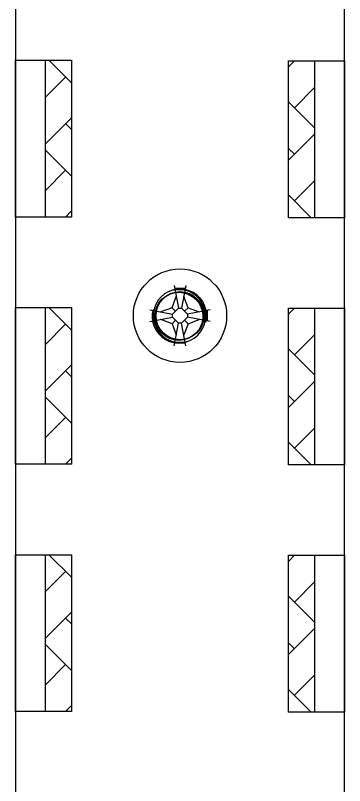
# Model space of a CAD drawing. Header units: millimetres. Extents: x 547 to 2149, y 622 to 1790.
# Drawn here: x 962.48 to 972.48, y 1698.66 to 1722.02 of the extents above; entities that cross this region are included whole.
import ezdxf

# ---------------------------------------------------------------- set-up
doc = ezdxf.new("R2010")
doc.units = ezdxf.units.MM
doc.layers.add('元器件与线路', color=7, linetype='Continuous')

msp = doc.modelspace()

# ---------------------------------------------------------------- hatches: boundary and pattern name
at = {"layer": '元器件与线路'}
h = msp.add_hatch(dxfattribs=at)
h.set_pattern_fill('AR-HBONE', color=256, scale=0.25, angle=90, style=0)
h.set_pattern_definition([(135, (1086.3382, 2146.5384), (-1.4142136, -1e-14), [3, -1]), (225, (1085.6311, 2147.2455), (-1.4142136, -1e-14), [3, -1])])
h.paths.add_polyline_path([(964.188, 1720.661), (963.399, 1720.661), (963.399, 1715.904), (964.188, 1715.904)])
h = msp.add_hatch(dxfattribs=at)
h.set_pattern_fill('AR-HBONE', color=256, scale=0.25, angle=-90, style=0)
h.set_pattern_definition([(315, (848.6275, 1290.0095), (1.4142136, 1e-14), [3, -1]), (45, (849.3346, 1289.3024), (1.4142136, 1e-14), [3, -1])])
h.paths.add_polyline_path([(971.567, 1715.887), (971.567, 1720.644), (970.778, 1720.644), (970.778, 1715.887)])
h = msp.add_hatch(dxfattribs=at)
h.set_pattern_fill('AR-HBONE', color=256, scale=0.25, angle=90, style=0)
h.set_pattern_definition([(135, (1086.3382, 2139.0384), (-1.4142136, -1e-14), [3, -1]), (225, (1085.6311, 2139.7455), (-1.4142136, -1e-14), [3, -1])])
h.paths.add_polyline_path([(964.188, 1713.161), (963.399, 1713.161), (963.399, 1708.404), (964.188, 1708.404)])
h = msp.add_hatch(dxfattribs=at)
h.set_pattern_fill('AR-HBONE', color=256, scale=0.25, angle=-90, style=0)
h.set_pattern_definition([(315, (848.6275, 1282.5095), (1.4142136, 1e-14), [3, -1]), (45, (849.3346, 1281.8024), (1.4142136, 1e-14), [3, -1])])
h.paths.add_polyline_path([(971.567, 1708.387), (971.567, 1713.144), (970.778, 1713.144), (970.778, 1708.387)])
h = msp.add_hatch(dxfattribs=at)
h.set_pattern_fill('AR-HBONE', color=256, scale=0.25, angle=90, style=0)
h.set_pattern_definition([(135, (1086.3382, 2131.5384), (-1.4142136, -1e-14), [3, -1]), (225, (1085.6311, 2132.2455), (-1.4142136, -1e-14), [3, -1])])
h.paths.add_polyline_path([(964.188, 1705.661), (963.399, 1705.661), (963.399, 1700.904), (964.188, 1700.904)])
h = msp.add_hatch(dxfattribs=at)
h.set_pattern_fill('AR-HBONE', color=256, scale=0.25, angle=-90, style=0)
h.set_pattern_definition([(315, (848.6275, 1275.0095), (1.4142136, 1e-14), [3, -1]), (45, (849.3346, 1274.3024), (1.4142136, 1e-14), [3, -1])])
h.paths.add_polyline_path([(971.567, 1700.887), (971.567, 1705.644), (970.778, 1705.644), (970.778, 1700.887)])

# ---------------------------------------------------------------- linework, layer by layer
for p, q in [((962.483, 1750.913), (962.483, 1663.404)), ((972.483, 1663.404), (972.483, 1750.904)), ((963.399, 1715.904), (963.399, 1720.661)), ((971.567, 1720.644), (971.567, 1715.887)), ((963.399, 1708.404), (963.399, 1713.161)), ((971.567, 1713.144), (971.567, 1708.387)), ((963.399, 1700.904), (963.399, 1705.661)), ((971.567, 1705.644), (971.567, 1700.887))]:
    msp.add_line(p, q, dxfattribs=at)
at = {"layer": '元器件与线路', "color": 0, "lineweight": 25}
for p, q in [((967.305, 1713.826), (967.439, 1713.139)), ((967.661, 1713.826), (967.527, 1713.139)), ((967.645, 1713.743), (967.321, 1713.743)), ((967.24, 1713.156), (967.369, 1713.494)), ((967.726, 1713.156), (967.596, 1713.494)), ((967.24, 1713.156), (966.902, 1713.026)), ((967.348, 1713.048), (967.24, 1713.156)), ((967.256, 1712.957), (967.439, 1713.139)), ((967.439, 1713.139), (967.527, 1713.139)), ((967.527, 1713.139), (967.709, 1712.957)), ((967.726, 1713.156), (967.618, 1713.048)), ((967.726, 1713.156), (968.064, 1713.026)), ((966.57, 1713.091), (967.256, 1712.957)), ((967.256, 1712.868), (967.256, 1712.957)), ((968.396, 1713.091), (967.709, 1712.957)), ((967.709, 1712.957), (967.709, 1712.868)), ((968.313, 1713.075), (968.313, 1712.751)), ((966.57, 1712.734), (967.256, 1712.868)), ((967.24, 1712.669), (966.902, 1712.799)), ((967.348, 1712.777), (967.24, 1712.669)), ((967.24, 1712.669), (967.369, 1712.331)), ((967.256, 1712.868), (967.439, 1712.686)), ((967.305, 1711.999), (967.439, 1712.686)), ((967.527, 1712.686), (967.439, 1712.686)), ((967.709, 1712.868), (967.527, 1712.686)), ((967.661, 1711.999), (967.527, 1712.686)), ((967.726, 1712.669), (967.596, 1712.331)), ((967.618, 1712.777), (967.726, 1712.669)), ((968.396, 1712.734), (967.709, 1712.868)), ((967.726, 1712.669), (968.064, 1712.799)), ((967.645, 1712.082), (967.321, 1712.082))]:
    msp.add_line(p, q, dxfattribs=at)
at = {"layer": '元器件与线路'}
for points in [[(962.483, 1715.904), (962.483, 1720.661), (964.188, 1720.661), (964.188, 1715.904)], [(972.483, 1720.644), (972.483, 1715.887), (970.778, 1715.887), (970.778, 1720.644)], [(962.483, 1708.404), (962.483, 1713.161), (964.188, 1713.161), (964.188, 1708.404)], [(972.483, 1713.144), (972.483, 1708.387), (970.778, 1708.387), (970.778, 1713.144)], [(962.483, 1700.904), (962.483, 1705.661), (964.188, 1705.661), (964.188, 1700.904)], [(972.483, 1705.644), (972.483, 1700.887), (970.778, 1700.887), (970.778, 1705.644)]]:
    msp.add_lwpolyline(points, close=True, dxfattribs=at)
at = {"layer": '元器件与线路', "color": 0, "lineweight": 25}
msp.add_circle((967.483, 1712.913), 1.417, dxfattribs=at)
at = {"layer": '元器件与线路', "color": 0}
for centre in [(967.448, 1712.894), (967.483, 1712.913)]:
    msp.add_circle(centre, 0.729, dxfattribs=at)
for centre, start, end in [((967.448, 1712.894), 165, 105), ((967.483, 1712.913), 344.9785, 284.9785)]:
    msp.add_arc(centre, 0.81, start, end, dxfattribs=at)

doc.saveas('drawing.dxf')
